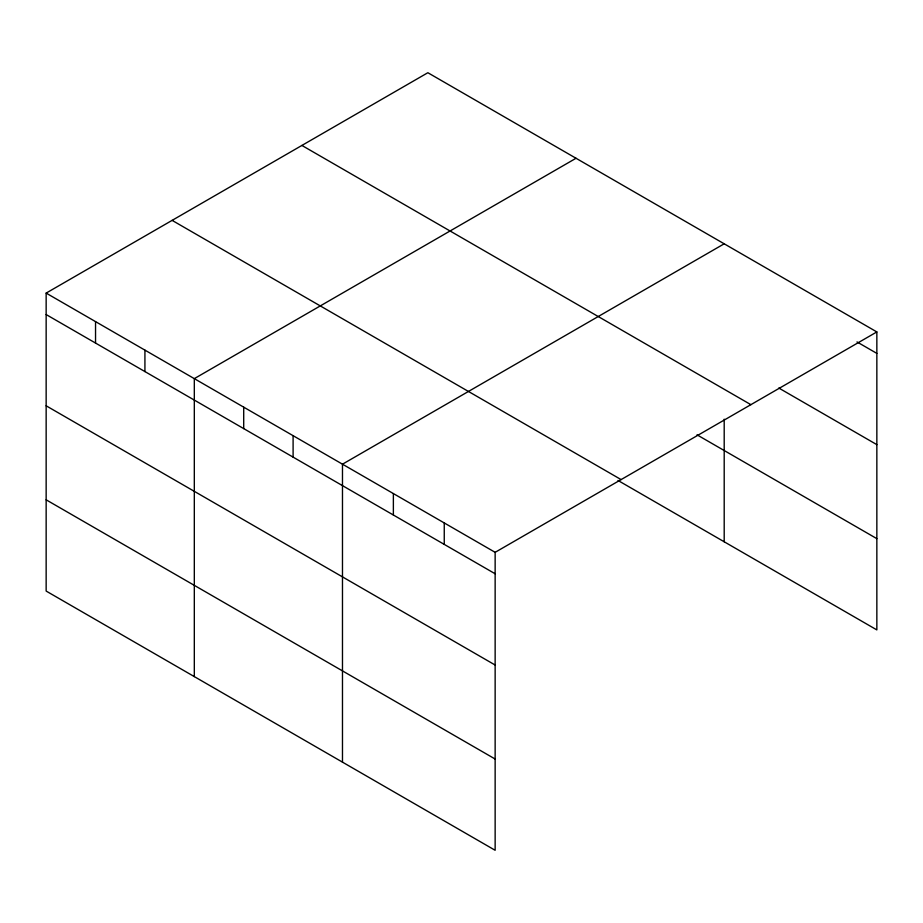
<?xml version="1.0" encoding="UTF-8"?>
<svg xmlns="http://www.w3.org/2000/svg" width="923" height="923" viewBox="0 0 923 923"><rect width="100%" height="100%" fill="white"/><g stroke="black" fill="none" stroke-linecap="round" stroke-linejoin="round"><path stroke-width="1.38" d="M495.143 665.022L495.143 552.323L46.15 293.099L46.15 591.066L495.143 850.279L495.143 665.022L46.15 405.797M618.006 480.468L876.85 629.901L876.85 331.934L427.857 72.721L46.15 293.099M576.033 158.26L194.315 378.638L194.315 676.605M724.197 243.799L342.479 464.188L342.479 762.144M495.143 552.323L876.85 331.934M856.994 341.925L876.85 353.394M778.804 388.029L876.85 444.644M301.902 145.442L750.884 404.666M697.027 434.837L876.85 538.651M172.116 220.366L621.098 479.591M46.15 314.547L495.143 573.771M46.15 499.816L495.143 759.029M724.197 419.18L724.197 541.766M444.251 522.937L444.251 544.397M393.371 493.563L393.371 515.011M293.099 435.668L293.099 457.127M243.707 407.158L243.707 428.607M144.923 350.129L144.923 371.577M95.542 321.608L95.542 343.068"/></g></svg>
